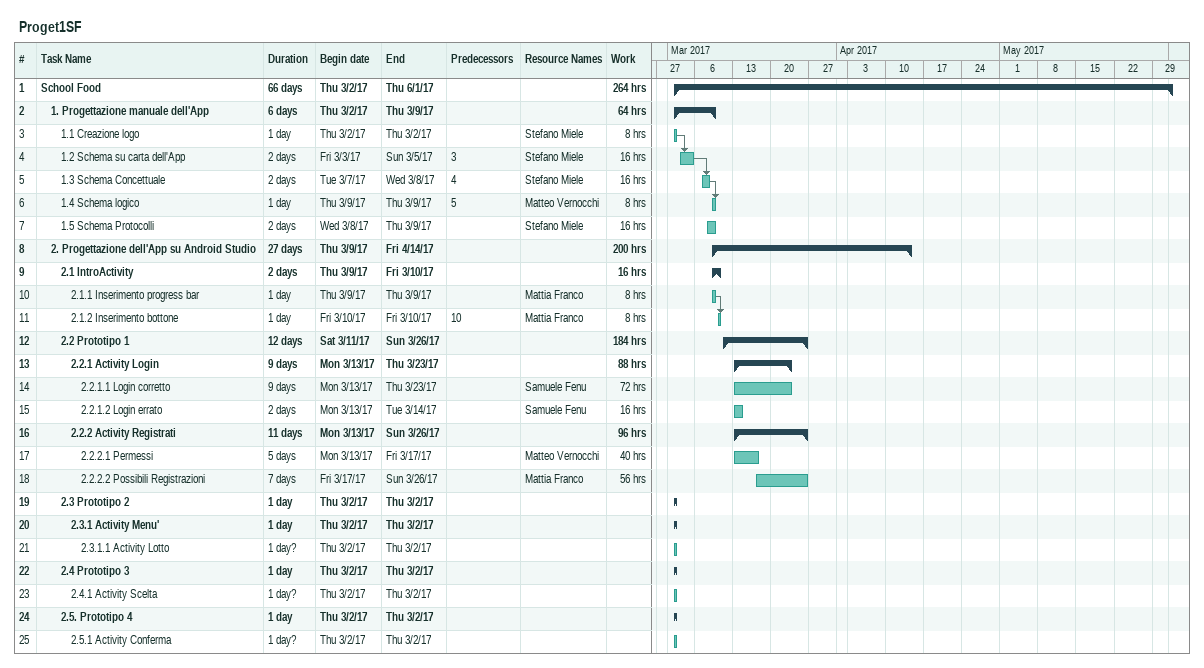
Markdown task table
Proget1SF

| ID | Level | Task | Duration | Start | Finish | Predecessors | Resources | Work (h) |
|---|---|---|---|---|---|---|---|---|
| 1 | 1 | **School Food** | 66d | 2017-03-02 | 2017-06-01 |  |  | 264 |
| 2 | 2 | **1. Progettazione manuale dell'App** | 6d | 2017-03-02 | 2017-03-09 |  |  | 64 |
| 3 | 3 | 1.1 Creazione logo | 1d | 2017-03-02 | 2017-03-02 |  | Stefano Miele | 8 |
| 4 | 3 | 1.2 Schema su carta dell'App | 2d | 2017-03-03 | 2017-03-05 | 3 | Stefano Miele | 16 |
| 5 | 3 | 1.3 Schema Concettuale | 2d | 2017-03-07 | 2017-03-08 | 4 | Stefano Miele | 16 |
| 6 | 3 | 1.4 Schema logico | 1d | 2017-03-09 | 2017-03-09 | 5 | Matteo Vernocchi | 8 |
| 7 | 3 | 1.5 Schema Protocolli | 2d | 2017-03-08 | 2017-03-09 |  | Stefano Miele | 16 |
| 8 | 2 | **2. Progettazione dell'App su Android Studio** | 27d | 2017-03-09 | 2017-04-14 |  |  | 200 |
| 9 | 3 | **2.1 IntroActivity** | 2d | 2017-03-09 | 2017-03-10 |  |  | 16 |
| 10 | 4 | 2.1.1 Inserimento progress bar | 1d | 2017-03-09 | 2017-03-09 |  | Mattia Franco | 8 |
| 11 | 4 | 2.1.2 Inserimento bottone | 1d | 2017-03-10 | 2017-03-10 | 10 | Mattia Franco | 8 |
| 12 | 3 | **2.2 Prototipo 1** | 12d | 2017-03-11 | 2017-03-26 |  |  | 184 |
| 13 | 4 | **2.2.1 Activity Login** | 9d | 2017-03-13 | 2017-03-23 |  |  | 88 |
| 14 | 5 | 2.2.1.1 Login corretto | 9d | 2017-03-13 | 2017-03-23 |  | Samuele Fenu | 72 |
| 15 | 5 | 2.2.1.2 Login errato | 2d | 2017-03-13 | 2017-03-14 |  | Samuele Fenu | 16 |
| 16 | 4 | **2.2.2 Activity Registrati** | 11d | 2017-03-13 | 2017-03-26 |  |  | 96 |
| 17 | 5 | 2.2.2.1 Permessi | 5d | 2017-03-13 | 2017-03-17 |  | Matteo Vernocchi | 40 |
| 18 | 5 | 2.2.2.2 Possibili Registrazioni | 7d | 2017-03-17 | 2017-03-26 |  | Mattia Franco | 56 |
| 19 | 3 | **2.3 Prototipo 2** | 1d | 2017-03-02 | 2017-03-02 |  |  |  |
| 20 | 4 | **2.3.1 Activity Menu'** | 1d | 2017-03-02 | 2017-03-02 |  |  |  |
| 21 | 5 | 2.3.1.1 Activity Lotto | 1d? | 2017-03-02 | 2017-03-02 |  |  |  |
| 22 | 3 | **2.4 Prototipo 3** | 1d | 2017-03-02 | 2017-03-02 |  |  |  |
| 23 | 4 | 2.4.1 Activity Scelta | 1d? | 2017-03-02 | 2017-03-02 |  |  |  |
| 24 | 3 | **2.5. Prototipo 4** | 1d | 2017-03-02 | 2017-03-02 |  |  |  |
| 25 | 4 | 2.5.1 Activity Conferma | 1d? | 2017-03-02 | 2017-03-02 |  |  |  |
